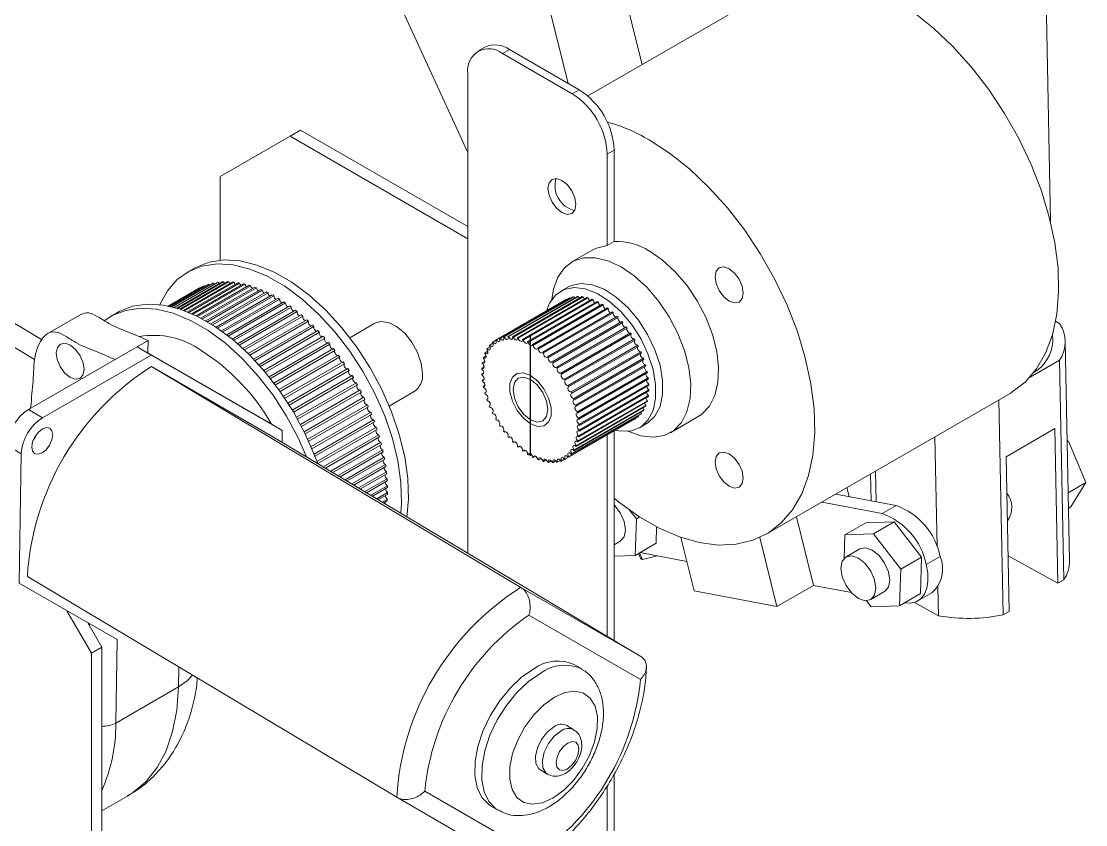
# Model space of a CAD drawing. Header units: millimetres. Extents: x 0 to 1189, y 0 to 841.
# Drawn here: x 740.98 to 762.58, y 734.21 to 750.51 of the extents above; entities that cross this region are included whole.
import ezdxf

# ---------------------------------------------------------------- set-up
doc = ezdxf.new("R2010")
doc.units = ezdxf.units.MM
doc.linetypes.add('CENTERX2', pattern=[20.32, 12.7, -2.54, 2.54, -2.54])

msp = doc.modelspace()

# ---------------------------------------------------------------- linework, layer by layer
at = {"color": 7, "linetype": 'Continuous', "lineweight": 15}
for p, q in [((746.936, 754.605), (750.04, 747.848)), ((752.464, 754.111), (753.577, 749.634)), ((750.983, 753.644), (752.074, 749.254)), ((761.861, 746.45), (761.736, 752.812)), ((756.289, 751.2), (752.475, 748.998)), ((750.388, 749.989), (750.247, 749.907)), ((750.888, 749.939), (750.747, 749.857)), ((752.161, 749.041), (750.747, 749.857)), ((752.302, 749.123), (750.888, 749.939)), ((750.04, 749.449), (750.04, 739.721)), ((752.161, 749.041), (752.302, 749.123)), ((746.646, 748.305), (746.433, 748.183)), ((750.04, 746.346), (746.646, 748.305)), ((746.433, 748.183), (745.019, 747.366)), ((750.04, 746.101), (746.433, 748.183)), ((753.009, 747.898), (752.868, 747.816)), ((753.009, 746.046), (753.009, 747.898)), ((752.868, 747.816), (752.868, 745.964)), ((745.019, 745.666), (745.019, 747.366)), ((753.009, 746.046), (752.868, 745.964)), ((741.394, 744.054), (738.371, 745.862)), ((752.575, 745.874), (752.151, 745.629)), ((744.492, 745.503), (744.351, 745.422)), ((743.962, 744.735), (744.579, 745.091)), ((744.603, 745.104), (743.964, 744.735)), ((743.973, 744.733), (744.666, 745.133)), ((744.692, 745.144), (743.978, 744.731)), ((743.996, 744.728), (744.758, 745.167)), ((744.785, 745.176), (744.005, 744.725)), ((744.031, 744.719), (744.853, 745.194)), ((744.881, 745.2), (744.043, 744.716)), ((744.077, 744.707), (744.952, 745.212)), ((744.981, 745.216), (744.092, 744.703)), ((744.134, 744.691), (745.054, 745.223)), ((745.084, 745.224), (744.152, 744.686)), ((744.199, 744.671), (745.159, 745.225)), ((745.189, 745.224), (744.219, 744.664)), ((744.273, 744.646), (745.267, 745.22)), ((745.298, 745.217), (744.295, 744.637)), ((744.353, 744.615), (745.377, 745.206)), ((745.409, 745.201), (744.377, 744.605)), ((744.44, 744.578), (745.49, 745.185)), ((745.522, 745.177), (744.465, 744.567)), ((744.531, 744.536), (745.604, 745.155)), ((745.636, 745.145), (744.558, 744.523)), ((744.607, 745.099), (744.603, 745.104)), ((744.627, 744.487), (745.719, 745.118)), ((745.752, 745.106), (744.655, 744.473)), ((744.698, 745.133), (744.692, 745.144)), ((744.727, 744.433), (745.836, 745.073)), ((745.87, 745.059), (744.756, 744.416)), ((744.794, 745.16), (744.785, 745.176)), ((752.068, 745.119), (751.927, 745.038)), ((744.829, 744.371), (745.954, 745.021)), ((745.987, 745.004), (744.859, 744.353)), ((744.934, 744.304), (746.072, 744.961)), ((746.106, 744.942), (744.965, 744.284)), ((745.041, 744.23), (746.191, 744.893)), ((746.224, 744.873), (745.072, 744.208)), ((752.02, 744.861), (750.606, 744.044)), ((750.619, 744.052), (752.033, 744.868)), ((752.096, 744.897), (750.682, 744.081)), ((750.697, 744.086), (752.111, 744.903)), ((752.18, 744.921), (750.765, 744.104)), ((750.781, 744.107), (752.195, 744.923)), ((752.269, 744.93), (750.855, 744.113)), ((750.871, 744.114), (752.286, 744.93)), ((752.363, 744.925), (750.949, 744.109)), ((750.966, 744.106), (752.381, 744.923)), ((752.461, 744.907), (751.047, 744.09)), ((751.065, 744.085), (752.48, 744.902)), ((752.563, 744.874), (751.148, 744.058)), ((751.167, 744.05), (752.581, 744.867)), ((752.033, 744.868), (752.037, 744.863)), ((752.111, 744.903), (752.121, 744.887)), ((745.149, 744.15), (746.309, 744.819)), ((746.342, 744.797), (745.18, 744.126)), ((745.258, 744.063), (746.427, 744.738)), ((746.46, 744.714), (745.289, 744.038)), ((745.368, 743.971), (746.544, 744.65)), ((752.665, 744.828), (751.251, 744.012)), ((751.27, 744.002), (752.684, 744.819)), ((752.769, 744.77), (751.355, 743.953)), ((751.374, 743.941), (752.788, 744.758)), ((752.872, 744.699), (751.458, 743.882)), ((751.477, 743.868), (752.891, 744.685)), ((742.187, 744.566), (741.517, 744.179)), ((742.936, 744.605), (742.795, 744.524)), ((746.577, 744.624), (745.399, 743.944)), ((745.477, 743.873), (746.66, 744.556)), ((746.693, 744.528), (745.508, 743.844)), ((745.585, 743.769), (746.775, 744.455)), ((746.807, 744.426), (745.616, 743.738)), ((752.974, 744.616), (751.56, 743.8)), ((751.578, 743.784), (752.992, 744.6)), ((753.073, 744.523), (751.658, 743.707)), ((751.676, 743.689), (753.09, 744.505)), ((753.168, 744.421), (751.753, 743.604)), ((762.048, 744.379), (761.966, 744.425)), ((745.693, 743.659), (746.888, 744.349)), ((746.919, 744.318), (745.724, 743.627)), ((745.8, 743.545), (746.999, 744.237)), ((747.03, 744.204), (745.83, 743.511)), ((748.155, 744.385), (747.647, 744.092)), ((751.77, 743.585), (753.184, 744.401)), ((753.258, 744.31), (751.844, 743.494)), ((751.859, 743.473), (753.274, 744.289)), ((743.554, 744.036), (743.335, 743.91)), ((743.554, 744.036), (743.55, 743.786)), ((745.904, 743.425), (747.107, 744.12)), ((747.138, 744.085), (745.934, 743.39)), ((746.007, 743.301), (747.213, 743.997)), ((750.487, 743.944), (750.546, 743.978)), ((750.549, 744.004), (750.609, 744.039)), ((753.342, 744.192), (751.928, 743.375)), ((751.943, 743.353), (753.357, 744.17)), ((753.42, 744.068), (752.006, 743.251)), ((752.019, 743.228), (753.433, 744.045)), ((761.909, 744.018), (761.906, 744.168)), ((762.246, 739.565), (762.159, 744.023)), ((743.335, 743.91), (742.884, 743.649)), ((743.335, 743.91), (743.618, 743.741)), ((743.55, 743.786), (743.335, 743.91)), ((745.994, 742.375), (743.55, 743.786)), ((747.243, 743.962), (746.036, 743.265)), ((746.108, 743.173), (747.316, 743.87)), ((747.345, 743.834), (746.136, 743.135)), ((750.392, 743.787), (750.447, 743.819)), ((750.435, 743.871), (750.492, 743.904)), ((753.49, 743.939), (752.076, 743.123)), ((752.088, 743.099), (753.502, 743.915)), ((753.552, 743.807), (752.138, 742.991)), ((752.148, 742.967), (753.562, 743.783)), ((742.884, 743.649), (741.13, 742.637)), ((743.618, 743.741), (741.413, 742.468)), ((746.277, 742.206), (743.618, 743.741)), ((746.205, 743.04), (747.416, 743.739)), ((747.444, 743.701), (746.233, 743.002)), ((746.3, 742.904), (747.513, 743.604)), ((747.539, 743.565), (746.327, 742.865)), ((750.336, 743.589), (750.386, 743.617)), ((750.359, 743.693), (750.412, 743.723)), ((753.604, 743.674), (752.19, 742.858)), ((752.199, 742.833), (753.613, 743.65)), ((761.448, 743.293), (762.048, 743.639)), ((762.048, 743.639), (762.136, 739.18)), ((751.118, 739.026), (743.624, 743.507)), ((743.624, 743.507), (746.054, 742.104)), ((746.392, 742.765), (747.605, 743.465)), ((747.631, 743.425), (746.417, 742.725)), ((750.323, 743.358), (750.365, 743.382)), ((750.324, 743.477), (750.37, 743.503)), ((753.647, 743.54), (752.233, 742.724)), ((752.24, 742.7), (753.654, 743.516)), ((753.68, 743.408), (752.266, 742.591)), ((752.271, 742.568), (753.685, 743.384)), ((746.48, 742.623), (747.694, 743.323)), ((747.719, 743.283), (746.504, 742.582)), ((746.564, 742.478), (747.779, 743.179)), ((747.802, 743.137), (746.588, 742.436)), ((750.333, 743.233), (750.37, 743.254)), ((750.354, 743.104), (750.385, 743.122)), ((753.703, 743.278), (752.289, 742.462)), ((752.292, 742.438), (753.706, 743.255)), ((753.715, 743.152), (752.3, 742.336)), ((752.301, 742.314), (753.716, 743.13)), ((746.645, 742.331), (747.859, 743.032)), ((747.88, 742.99), (746.667, 742.289)), ((748.447, 742.706), (748.955, 742.999)), ((750.385, 742.972), (750.411, 742.987)), ((752.289, 742.082), (753.703, 742.899)), ((753.706, 742.919), (752.292, 742.102)), ((752.3, 742.195), (753.715, 743.011)), ((753.716, 743.032), (752.301, 742.216)), ((756.094, 740.105), (761.044, 742.962)), ((746.721, 742.183), (747.934, 742.883)), ((747.954, 742.84), (746.742, 742.14)), ((746.793, 742.033), (748.004, 742.732)), ((748.023, 742.689), (746.813, 741.99)), ((750.426, 742.838), (750.446, 742.85)), ((750.477, 742.704), (750.491, 742.713)), ((752.233, 741.884), (753.647, 742.701)), ((753.654, 742.717), (752.24, 741.901)), ((752.266, 741.979), (753.68, 742.795)), ((753.685, 742.813), (752.271, 741.997)), ((760.817, 742.831), (760.903, 738.469)), ((741.13, 742.637), (741.413, 742.468)), ((746.86, 741.882), (748.07, 742.58)), ((748.087, 742.537), (746.878, 741.839)), ((750.537, 742.572), (750.545, 742.577)), ((752.076, 741.667), (753.49, 742.484)), ((753.502, 742.494), (752.088, 741.677)), ((752.138, 741.728), (753.552, 742.544)), ((753.562, 742.556), (752.148, 741.74)), ((752.19, 741.8), (753.604, 742.617)), ((753.613, 742.631), (752.199, 741.815)), ((753.493, 742.51), (753.502, 742.494)), ((754.151, 742.165), (754.717, 742.491)), ((745.994, 742.375), (746.277, 742.206)), ((746.923, 741.731), (748.13, 742.428)), ((748.146, 742.384), (746.94, 741.688)), ((746.98, 741.58), (748.185, 742.275)), ((750.606, 742.443), (750.608, 742.444)), ((750.621, 742.421), (750.619, 742.42)), ((750.705, 742.301), (750.697, 742.296)), ((753.433, 742.443), (752.019, 741.627)), ((753.43, 742.449), (753.433, 742.443)), ((753.527, 742.266), (753.668, 742.348)), ((753.549, 737.623), (746.054, 742.104)), ((746.273, 741.973), (746.277, 742.206)), ((748.199, 742.231), (746.999, 741.539)), ((747.109, 741.473), (748.234, 742.122)), ((748.247, 742.079), (747.153, 741.447)), ((750.795, 742.186), (750.781, 742.178)), ((750.892, 742.078), (750.871, 742.067)), ((752.868, 742.117), (752.868, 738.03)), ((753.009, 737.945), (753.009, 742.199)), ((759.519, 742.082), (759.563, 739.846)), ((761.953, 742.248), (760.963, 741.676)), ((762.014, 739.11), (761.953, 742.248)), ((740.698, 741.907), (740.981, 741.738)), ((747.26, 741.383), (748.277, 741.97)), ((748.288, 741.926), (747.302, 741.357)), ((747.408, 741.295), (748.315, 741.818)), ((750.993, 741.979), (750.966, 741.964)), ((751.097, 741.89), (751.065, 741.871)), ((762.198, 742.006), (762.225, 741.992)), ((762.225, 741.992), (762.199, 741.977)), ((762.225, 741.992), (762.577, 741.154)), ((740.981, 741.738), (740.94, 739.11)), ((748.324, 741.775), (747.449, 741.27)), ((747.551, 741.209), (748.346, 741.668)), ((748.354, 741.626), (747.591, 741.185)), ((751.204, 741.81), (751.167, 741.789)), ((751.312, 741.742), (751.27, 741.718)), ((751.419, 741.686), (751.374, 741.659)), ((751.526, 741.642), (751.477, 741.614)), ((751.631, 741.612), (751.578, 741.581)), ((751.919, 741.601), (751.859, 741.567)), ((752.003, 741.625), (751.943, 741.59)), ((760.963, 741.676), (761.024, 738.539)), ((747.69, 741.126), (748.372, 741.52)), ((748.378, 741.478), (747.728, 741.103)), ((751.732, 741.595), (751.676, 741.562)), ((751.828, 741.591), (751.77, 741.558)), ((758.313, 741.386), (758.326, 740.762)), ((747.824, 741.046), (748.391, 741.373)), ((748.396, 741.332), (747.861, 741.024)), ((747.952, 740.969), (748.405, 741.23)), ((748.407, 741.19), (747.988, 740.947)), ((758.211, 741.326), (758.222, 740.782)), ((748.076, 740.895), (748.412, 741.089)), ((748.413, 741.05), (748.11, 740.875)), ((757.732, 741.05), (757.777, 740.867)), ((762.577, 741.154), (762.219, 740.947)), ((762.577, 741.154), (762.276, 740.657)), ((748.193, 740.825), (748.413, 740.952)), ((748.412, 740.913), (748.225, 740.806)), ((748.304, 740.758), (748.408, 740.818)), ((748.405, 740.781), (748.335, 740.74)), ((758.447, 740.522), (757.222, 740.755)), ((758.73, 740.685), (757.504, 740.919)), ((753.46, 740.416), (753.323, 740.594)), ((758.447, 740.522), (758.73, 740.685)), ((762.276, 740.657), (762.226, 740.628)), ((753.438, 739.675), (753.46, 740.416)), ((753.528, 740.455), (753.46, 740.416)), ((756.706, 740.458), (757.053, 739.065)), ((758.118, 740.337), (757.693, 740.092)), ((758.694, 740.359), (758.118, 740.337)), ((758.694, 740.359), (758.27, 740.114)), ((759.248, 739.64), (758.694, 740.359)), ((753.862, 739.92), (753.872, 740.254)), ((757.693, 740.092), (757.679, 739.615)), ((758.27, 740.114), (757.693, 740.092)), ((758.824, 739.395), (758.27, 740.114)), ((753.009, 739.889), (753.134, 739.961)), ((753.862, 739.92), (753.438, 739.675)), ((754.365, 740.039), (754.634, 738.955)), ((755.962, 740.036), (756.31, 738.636)), ((753.009, 739.659), (753.438, 739.675)), ((753.501, 739.711), (753.543, 739.621)), ((753.526, 739.726), (753.588, 739.593)), ((754.485, 739.554), (753.54, 739.734)), ((753.882, 739.668), (753.588, 739.593)), ((757.997, 739.806), (757.715, 739.643)), ((762.014, 739.11), (761.002, 739.668)), ((759.248, 739.64), (758.824, 739.395)), ((759.226, 738.899), (759.248, 739.64)), ((759.342, 739.491), (759.625, 739.654)), ((748.599, 734.766), (741.105, 739.246)), ((758.802, 738.654), (758.824, 739.395)), ((740.94, 739.11), (742.924, 737.965)), ((753.549, 737.623), (751.118, 739.026)), ((756.31, 738.636), (757.053, 739.065)), ((757.822, 738.919), (757.053, 739.065)), ((759.579, 739.037), (759.59, 738.451)), ((762.014, 739.11), (762.136, 739.18)), ((754.634, 738.955), (756.31, 738.636)), ((758.215, 738.777), (758.497, 738.94)), ((759.226, 738.899), (758.802, 738.654)), ((759.172, 738.752), (759.455, 738.915)), ((758.132, 738.754), (758.225, 738.632)), ((758.225, 738.632), (758.802, 738.654)), ((759.59, 738.451), (759.1, 738.721)), ((742.403, 737.692), (741.906, 738.553)), ((751.281, 738.464), (753.543, 737.158)), ((760.903, 738.469), (761.024, 738.539)), ((742.33, 738.308), (742.615, 737.814)), ((742.897, 736.272), (742.924, 737.965)), ((742.615, 737.814), (742.403, 737.692)), ((742.615, 737.814), (742.615, 729.894)), ((742.403, 737.692), (742.403, 729.526)), ((752.353, 737.37), (752.211, 737.455)), ((742.897, 736.272), (744.17, 737.007)), ((752.191, 736.137), (752.05, 736.222)), ((751.512, 735.321), (751.653, 735.237)), ((753.009, 732.384), (753.009, 735.241)), ((752.868, 734.998), (752.868, 732.465)), ((742.615, 734.49), (743.135, 734.79)), ((748.599, 734.766), (751.03, 733.362)), ((751.432, 733.586), (749.169, 734.892)), ((750.502, 734.596), (750.643, 734.511))]:
    msp.add_line(p, q, dxfattribs=at)
at = {"color": 8, "linetype": 'Continuous', "lineweight": 15}
for p, q in [((737.459, 745.919), (741.251, 743.652)), ((741.295, 742.13), (741.291, 742.132)), ((742.363, 738.289), (742.362, 738.252)), ((744.176, 737.41), (744.17, 737.007))]:
    msp.add_line(p, q, dxfattribs=at)
at = {"color": 7, "linetype": 'CENTERX2'}
msp.add_line((751.312, 741.692), (751.312, 744.142), dxfattribs=at)
at = {"color": 7, "linetype": 'Continuous', "lineweight": 15, "flags": 128}
for points in [[(761.044, 742.962), (761.081, 742.984), (761.35, 743.191), (761.579, 743.458), (761.763, 743.779), (761.901, 744.151), (761.99, 744.567), (762.028, 745.021), (762.015, 745.506), (761.951, 746.015), (761.838, 746.541), (761.677, 747.074), (761.47, 747.608), (761.22, 748.133), (760.932, 748.643), (760.609, 749.129), (760.257, 749.584), (759.881, 750.001), (759.487, 750.374), (759.08, 750.696), (758.666, 750.964)], [(753.026, 740.822), (753.099, 740.763), (753.51, 740.467), (753.924, 740.228), (754.335, 740.049), (754.736, 739.934), (755.122, 739.884), (755.487, 739.9), (755.825, 739.981), (756.131, 740.126), (756.4, 740.334), (756.629, 740.6), (756.814, 740.922), (756.951, 741.293), (757.04, 741.709), (757.078, 742.163), (757.065, 742.649), (757.002, 743.158), (756.888, 743.683), (756.727, 744.217), (756.52, 744.75), (756.27, 745.276), (755.982, 745.786), (755.66, 746.271), (755.308, 746.726), (754.931, 747.143), (754.537, 747.516), (754.13, 747.839), (753.717, 748.107), (753.717, 748.107)], [(751.666, 747.122), (751.688, 747.235), (751.749, 747.305), (751.841, 747.323), (751.949, 747.285), (752.057, 747.198), (752.149, 747.074), (752.21, 746.933), (752.232, 746.796), (752.21, 746.683), (752.149, 746.612), (752.057, 746.595), (751.949, 746.632), (751.841, 746.72), (751.749, 746.843), (751.688, 746.985), (751.666, 747.122)], [(752.575, 745.874), (752.649, 745.911), (752.868, 745.964)], [(753.151, 745.53), (752.883, 745.655), (752.625, 745.716), (752.386, 745.712), (752.175, 745.642), (751.999, 745.509), (751.865, 745.318), (751.777, 745.075), (751.743, 744.866)], [(754.717, 742.491), (754.785, 742.537), (754.941, 742.7), (755.053, 742.918), (755.116, 743.183), (755.129, 743.486), (755.091, 743.815), (755.003, 744.159), (754.869, 744.506), (754.693, 744.842), (754.481, 745.156), (754.242, 745.436), (753.984, 745.673), (753.717, 745.857)], [(743.788, 744.763), (743.789, 744.765), (743.945, 745.045), (744.143, 745.27), (744.38, 745.438), (744.652, 745.545), (744.953, 745.589), (745.277, 745.569), (745.619, 745.486), (745.97, 745.34), (746.325, 745.136), (746.677, 744.876), (747.019, 744.566), (747.343, 744.212), (747.645, 743.821), (747.917, 743.401), (748.155, 742.959), (748.354, 742.505), (748.51, 742.046), (748.62, 741.593), (748.682, 741.153)], [(744.492, 745.503), (744.522, 745.52), (744.794, 745.627), (745.095, 745.671), (745.419, 745.651), (745.76, 745.567), (746.112, 745.422), (746.467, 745.217), (746.819, 744.958), (747.16, 744.648), (747.485, 744.294), (747.786, 743.903), (748.058, 743.483), (748.296, 743.041), (748.495, 742.586), (748.651, 742.128), (748.761, 741.674), (748.823, 741.235)], [(753.286, 742.193), (753.549, 742.1), (753.799, 742.071), (754.025, 742.109), (754.22, 742.211), (754.376, 742.373), (754.487, 742.591), (754.551, 742.856), (754.564, 743.159), (754.525, 743.489), (754.437, 743.833), (754.303, 744.179), (754.127, 744.515), (753.916, 744.829), (753.677, 745.11), (753.419, 745.346), (753.151, 745.53)], [(755.343, 745.489), (755.235, 745.527), (755.143, 745.509), (755.082, 745.439), (755.06, 745.326), (755.082, 745.189), (755.143, 745.047), (755.235, 744.923), (755.343, 744.836), (755.451, 744.798), (755.543, 744.816), (755.604, 744.887), (755.626, 744.999), (755.604, 745.137), (755.543, 745.278), (755.451, 745.402), (755.343, 745.489)], [(744.893, 745.178), (744.892, 745.18), (744.881, 745.2)], [(744.996, 745.189), (744.992, 745.195), (744.981, 745.216)], [(745.102, 745.192), (745.094, 745.203), (745.084, 745.224)], [(745.211, 745.187), (745.199, 745.203), (745.189, 745.224)], [(751.637, 744.632), (751.7, 744.793), (751.826, 744.963), (751.994, 745.071), (752.197, 745.112), (752.424, 745.086), (752.665, 744.992), (752.91, 744.836), (753.145, 744.624), (753.362, 744.367), (753.548, 744.076), (753.696, 743.766), (753.799, 743.45), (753.851, 743.144), (753.851, 742.861), (753.799, 742.616), (753.696, 742.419), (753.548, 742.279), (753.362, 742.204), (753.145, 742.197), (753.03, 742.218)], [(752.068, 745.119), (752.136, 745.152), (752.338, 745.194), (752.565, 745.167), (752.807, 745.074), (753.051, 744.917), (753.287, 744.706), (753.503, 744.448), (753.689, 744.158), (753.837, 743.848), (753.94, 743.532), (753.993, 743.226), (753.993, 742.943), (753.94, 742.698), (753.837, 742.5), (753.689, 742.361), (753.668, 742.348)], [(752.195, 744.923), (752.206, 744.903), (752.211, 744.897)], [(752.286, 744.93), (752.295, 744.909), (752.308, 744.893)], [(742.675, 744.444), (742.825, 744.54), (743.096, 744.647), (743.397, 744.691), (743.722, 744.671), (744.063, 744.588), (744.415, 744.442), (744.77, 744.238), (745.122, 743.978), (745.463, 743.668), (745.788, 743.314), (746.089, 742.923), (746.361, 742.503), (746.599, 742.061), (746.771, 741.675)], [(742.936, 744.605), (742.966, 744.622), (743.238, 744.729), (743.539, 744.773), (743.863, 744.753), (744.204, 744.669), (744.556, 744.524), (744.911, 744.319), (745.263, 744.06), (745.604, 743.75), (745.929, 743.396), (746.23, 743.005), (746.503, 742.585), (746.741, 742.143), (746.94, 741.688), (746.996, 741.537)], [(749.12, 743.365), (749.095, 743.572), (749.022, 743.79), (748.907, 743.999), (748.761, 744.181), (748.597, 744.319), (748.429, 744.401), (748.272, 744.421), (748.155, 744.385)], [(753.09, 744.505), (753.087, 744.489), (753.09, 744.469), (753.099, 744.448), (753.112, 744.429), (753.128, 744.416), (753.144, 744.409), (753.147, 744.409)], [(753.184, 744.401), (753.179, 744.386), (753.181, 744.367), (753.188, 744.346), (753.2, 744.326), (753.216, 744.311), (753.232, 744.303), (753.244, 744.302)], [(753.274, 744.289), (753.267, 744.276), (753.267, 744.257), (753.272, 744.236), (753.284, 744.216), (753.298, 744.199), (753.315, 744.189), (753.33, 744.186), (753.334, 744.187)], [(741.968, 743.291), (741.86, 743.381), (741.769, 743.506), (741.71, 743.647), (741.69, 743.784), (741.713, 743.895), (741.776, 743.963), (741.869, 743.979), (741.978, 743.939), (742.086, 743.849), (742.176, 743.724), (742.236, 743.583), (742.256, 743.446), (742.232, 743.335), (742.169, 743.267), (742.076, 743.251), (741.968, 743.291)], [(750.487, 743.944), (750.502, 743.927), (750.519, 743.917), (750.534, 743.915), (750.546, 743.921), (750.553, 743.934), (750.554, 743.953), (750.548, 743.974), (750.537, 743.994)], [(750.549, 744.004), (750.563, 743.987), (750.579, 743.975), (750.595, 743.97), (750.608, 743.974), (750.617, 743.986), (750.619, 744.003), (750.615, 744.023), (750.606, 744.044)], [(750.619, 744.052), (750.632, 744.033), (750.648, 744.02), (750.664, 744.013), (750.678, 744.015), (750.688, 744.024), (750.692, 744.04), (750.69, 744.06), (750.682, 744.081)], [(750.697, 744.086), (750.709, 744.067), (750.724, 744.051), (750.741, 744.043), (750.756, 744.042), (750.767, 744.05), (750.772, 744.064), (750.772, 744.083), (750.765, 744.104)], [(750.781, 744.107), (750.792, 744.087), (750.807, 744.07), (750.823, 744.059), (750.839, 744.057), (750.851, 744.062), (750.858, 744.075), (750.86, 744.093), (750.855, 744.113)], [(750.871, 744.114), (750.881, 744.093), (750.895, 744.075), (750.911, 744.063), (750.927, 744.058), (750.94, 744.061), (750.949, 744.072), (750.952, 744.088), (750.949, 744.109)], [(750.966, 744.106), (750.975, 744.085), (750.988, 744.066), (751.003, 744.052), (751.02, 744.045), (751.034, 744.046), (751.044, 744.055), (751.049, 744.07), (751.047, 744.09)], [(751.065, 744.085), (751.072, 744.064), (751.084, 744.044), (751.099, 744.029), (751.115, 744.02), (751.13, 744.018), (751.142, 744.025), (751.148, 744.039), (751.148, 744.058)], [(751.167, 744.05), (751.172, 744.03), (751.183, 744.009), (751.197, 743.992), (751.213, 743.981), (751.229, 743.977), (751.242, 743.982), (751.249, 743.994), (751.251, 744.012)], [(751.27, 744.002), (751.274, 743.982), (751.283, 743.961), (751.296, 743.943), (751.312, 743.93), (751.328, 743.924), (751.342, 743.927), (751.351, 743.937), (751.355, 743.953)], [(753.357, 744.17), (753.349, 744.158), (753.347, 744.141), (753.351, 744.12), (753.361, 744.099), (753.375, 744.081), (753.391, 744.069), (753.407, 744.064), (753.418, 744.067)], [(753.431, 744.044), (753.424, 744.035), (753.42, 744.019), (753.422, 743.999), (753.431, 743.978), (753.444, 743.959), (753.46, 743.945), (753.476, 743.938), (753.49, 743.939)], [(747.301, 743.862), (747.291, 743.863), (747.274, 743.871), (747.259, 743.886), (747.246, 743.906), (747.239, 743.927), (747.238, 743.947), (747.243, 743.962)], [(747.404, 743.732), (747.39, 743.734), (747.373, 743.743), (747.358, 743.759), (747.346, 743.779), (747.339, 743.8), (747.339, 743.819), (747.345, 743.834)], [(750.359, 743.693), (750.375, 743.681), (750.391, 743.678), (750.403, 743.682), (750.411, 743.694), (750.413, 743.712), (750.409, 743.732), (750.399, 743.753), (750.385, 743.771)], [(750.392, 743.787), (750.408, 743.774), (750.424, 743.768), (750.437, 743.77), (750.447, 743.78), (750.45, 743.797), (750.448, 743.817), (750.439, 743.838), (750.426, 743.857)], [(750.435, 743.871), (750.45, 743.856), (750.467, 743.848), (750.481, 743.848), (750.492, 743.856), (750.497, 743.871), (750.496, 743.891), (750.489, 743.912), (750.477, 743.931)], [(751.374, 743.941), (751.375, 743.921), (751.383, 743.9), (751.396, 743.881), (751.411, 743.867), (751.428, 743.859), (751.442, 743.859), (751.453, 743.867), (751.458, 743.882)], [(751.477, 743.868), (751.477, 743.849), (751.483, 743.828), (751.494, 743.808), (751.509, 743.792), (751.526, 743.782), (751.541, 743.78), (751.553, 743.787), (751.56, 743.8)], [(751.578, 743.784), (751.576, 743.766), (751.581, 743.745), (751.591, 743.725), (751.605, 743.707), (751.621, 743.696), (751.637, 743.691), (751.65, 743.695), (751.658, 743.707)], [(753.494, 743.911), (753.491, 743.908), (753.486, 743.893), (753.486, 743.874), (753.493, 743.853), (753.505, 743.833), (753.52, 743.817), (753.537, 743.808), (753.552, 743.807)], [(753.548, 743.775), (753.543, 743.765), (753.542, 743.746), (753.547, 743.725), (753.558, 743.705), (753.573, 743.688), (753.589, 743.677), (753.604, 743.674)], [(747.504, 743.599), (747.501, 743.598), (747.485, 743.601), (747.469, 743.611), (747.454, 743.628), (747.443, 743.648), (747.437, 743.669), (747.437, 743.688), (747.444, 743.701)], [(747.6, 743.462), (747.593, 743.461), (747.577, 743.464), (747.561, 743.475), (747.546, 743.493), (747.535, 743.513), (747.531, 743.534), (747.532, 743.552), (747.539, 743.565)], [(750.324, 743.477), (750.341, 743.469), (750.355, 743.47), (750.365, 743.479), (750.37, 743.494), (750.369, 743.514), (750.361, 743.535), (750.349, 743.554), (750.333, 743.569)], [(750.336, 743.589), (750.353, 743.579), (750.368, 743.578), (750.379, 743.584), (750.386, 743.598), (750.386, 743.617), (750.38, 743.638), (750.369, 743.658), (750.354, 743.674)], [(751.676, 743.689), (751.673, 743.672), (751.676, 743.652), (751.684, 743.631), (751.698, 743.613), (751.714, 743.599), (751.73, 743.593), (751.744, 743.595), (751.753, 743.604)], [(751.77, 743.585), (751.765, 743.57), (751.767, 743.55), (751.774, 743.529), (751.786, 743.51), (751.802, 743.495), (751.818, 743.486), (751.833, 743.486), (751.844, 743.494)], [(747.691, 743.322), (747.681, 743.32), (747.665, 743.325), (747.649, 743.337), (747.634, 743.355), (747.625, 743.375), (747.62, 743.396), (747.623, 743.414), (747.631, 743.425)], [(750.323, 743.358), (750.339, 743.352), (750.353, 743.355), (750.362, 743.366), (750.365, 743.383), (750.362, 743.403), (750.353, 743.424), (750.339, 743.442), (750.323, 743.456)], [(750.333, 743.233), (750.349, 743.23), (750.361, 743.235), (750.369, 743.247), (750.37, 743.265), (750.365, 743.286), (750.355, 743.307), (750.341, 743.324), (750.324, 743.335)], [(751.312, 743.326), (751.167, 743.38), (751.04, 743.368), (750.945, 743.293), (750.895, 743.162), (750.895, 742.992), (750.945, 742.803), (751.04, 742.618), (751.167, 742.459), (751.312, 742.346), (751.458, 742.291), (751.585, 742.303), (751.68, 742.379), (751.73, 742.509), (751.73, 742.679), (751.68, 742.868), (751.585, 743.053), (751.458, 743.212), (751.312, 743.326)], [(751.859, 743.473), (751.853, 743.459), (751.852, 743.441), (751.858, 743.42), (751.869, 743.399), (751.884, 743.383), (751.901, 743.372), (751.916, 743.37), (751.928, 743.375)], [(751.943, 743.353), (751.935, 743.342), (751.933, 743.324), (751.937, 743.303), (751.946, 743.283), (751.96, 743.265), (751.977, 743.253), (751.992, 743.248), (752.006, 743.251)], [(747.779, 743.179), (747.765, 743.176), (747.749, 743.182), (747.733, 743.195), (747.719, 743.214), (747.71, 743.235), (747.706, 743.255), (747.71, 743.272), (747.719, 743.283)], [(747.859, 743.032), (747.844, 743.03), (747.828, 743.037), (747.812, 743.051), (747.799, 743.07), (747.791, 743.091), (747.788, 743.111), (747.792, 743.128), (747.799, 743.136)], [(750.354, 743.104), (750.369, 743.103), (750.38, 743.11), (750.386, 743.124), (750.386, 743.143), (750.379, 743.164), (750.368, 743.184), (750.353, 743.2), (750.336, 743.21)], [(751.666, 742.632), (751.639, 742.803), (751.562, 742.98), (751.448, 743.135), (751.312, 743.244), (751.177, 743.291), (751.062, 743.269), (750.986, 743.18), (750.959, 743.04), (750.986, 742.868), (751.062, 742.691), (751.177, 742.537), (751.312, 742.427), (751.448, 742.38), (751.562, 742.403), (751.639, 742.491), (751.666, 742.632)], [(752.019, 743.228), (752.01, 743.218), (752.006, 743.202), (752.008, 743.182), (752.017, 743.161), (752.03, 743.142), (752.045, 743.128), (752.062, 743.122), (752.076, 743.123)], [(747.934, 742.883), (747.919, 742.882), (747.903, 742.89), (747.887, 742.905), (747.875, 742.924), (747.867, 742.946), (747.865, 742.965), (747.87, 742.981), (747.875, 742.986)], [(750.385, 742.972), (750.399, 742.973), (750.409, 742.982), (750.413, 742.998), (750.411, 743.018), (750.403, 743.039), (750.391, 743.058), (750.375, 743.072), (750.359, 743.08)], [(750.426, 742.838), (750.439, 742.842), (750.448, 742.853), (750.45, 742.87), (750.447, 742.89), (750.437, 742.911), (750.424, 742.929), (750.408, 742.942), (750.392, 742.947)], [(752.088, 743.099), (752.077, 743.091), (752.071, 743.077), (752.072, 743.057), (752.079, 743.036), (752.091, 743.016), (752.106, 743.001), (752.123, 742.992), (752.138, 742.991)], [(752.148, 742.967), (752.136, 742.961), (752.129, 742.948), (752.128, 742.93), (752.133, 742.909), (752.144, 742.889), (752.158, 742.872), (752.175, 742.861), (752.19, 742.858)], [(748.004, 742.732), (747.989, 742.733), (747.973, 742.742), (747.958, 742.757), (747.945, 742.777), (747.939, 742.798), (747.938, 742.818), (747.943, 742.832), (747.946, 742.835)], [(748.07, 742.58), (748.054, 742.582), (748.038, 742.592), (748.023, 742.608), (748.011, 742.628), (748.005, 742.65), (748.005, 742.669), (748.012, 742.682)], [(750.477, 742.704), (750.489, 742.71), (750.496, 742.723), (750.497, 742.741), (750.492, 742.762), (750.481, 742.783), (750.467, 742.8), (750.45, 742.81), (750.435, 742.814)], [(752.199, 742.833), (752.186, 742.83), (752.177, 742.819), (752.174, 742.801), (752.178, 742.781), (752.187, 742.76), (752.201, 742.742), (752.217, 742.729), (752.233, 742.724)], [(752.24, 742.7), (752.226, 742.698), (752.216, 742.689), (752.212, 742.673), (752.214, 742.654), (752.222, 742.632), (752.234, 742.613), (752.25, 742.599), (752.266, 742.591)], [(748.13, 742.428), (748.114, 742.431), (748.098, 742.441), (748.083, 742.458), (748.072, 742.479), (748.067, 742.5), (748.068, 742.518), (748.072, 742.528)], [(750.537, 742.572), (750.548, 742.58), (750.554, 742.595), (750.553, 742.614), (750.546, 742.635), (750.534, 742.655), (750.519, 742.67), (750.502, 742.679), (750.487, 742.68)], [(750.606, 742.443), (750.615, 742.453), (750.619, 742.469), (750.617, 742.489), (750.608, 742.51), (750.595, 742.529), (750.579, 742.543), (750.563, 742.55), (750.549, 742.548)], [(752.271, 742.568), (752.256, 742.568), (752.245, 742.561), (752.239, 742.547), (752.239, 742.528), (752.246, 742.507), (752.257, 742.487), (752.272, 742.471), (752.289, 742.462)], [(753.547, 742.583), (753.55, 742.576), (753.562, 742.556)], [(753.592, 742.669), (753.6, 742.65), (753.613, 742.631)], [(741.402, 741.755), (741.321, 741.727), (741.253, 741.739), (741.208, 741.792), (741.193, 741.875), (741.211, 741.977), (741.258, 742.083), (741.328, 742.175), (741.409, 742.24), (741.49, 742.269), (741.558, 742.256), (741.603, 742.204), (741.618, 742.12), (741.6, 742.018), (741.553, 741.913), (741.483, 741.82), (741.402, 741.755)], [(748.185, 742.275), (748.169, 742.279), (748.152, 742.291), (748.138, 742.308), (748.128, 742.329), (748.123, 742.35), (748.125, 742.368), (748.128, 742.374)], [(750.682, 742.318), (750.69, 742.33), (750.692, 742.347), (750.688, 742.368), (750.678, 742.389), (750.664, 742.406), (750.648, 742.418), (750.632, 742.423), (750.619, 742.42)], [(750.765, 742.199), (750.772, 742.212), (750.772, 742.231), (750.767, 742.252), (750.756, 742.272), (750.741, 742.288), (750.724, 742.299), (750.709, 742.301), (750.697, 742.296)], [(752.292, 742.438), (752.276, 742.441), (752.264, 742.436), (752.256, 742.424), (752.255, 742.406), (752.26, 742.385), (752.27, 742.365), (752.284, 742.347), (752.3, 742.336)], [(752.301, 742.314), (752.286, 742.319), (752.272, 742.316), (752.263, 742.305), (752.26, 742.289), (752.263, 742.268), (752.272, 742.247), (752.286, 742.229), (752.301, 742.216)], [(741.303, 742.146), (741.27, 742.082), (741.226, 742.018)], [(748.234, 742.122), (748.218, 742.127), (748.201, 742.14), (748.187, 742.158), (748.178, 742.179), (748.174, 742.2), (748.177, 742.217), (748.178, 742.219)], [(750.855, 742.086), (750.86, 742.101), (750.858, 742.121), (750.851, 742.142), (750.839, 742.162), (750.823, 742.177), (750.807, 742.185), (750.792, 742.185), (750.781, 742.178)], [(750.949, 741.982), (750.952, 741.999), (750.949, 742.019), (750.94, 742.04), (750.927, 742.059), (750.911, 742.072), (750.895, 742.078), (750.881, 742.076), (750.871, 742.067)], [(752.289, 742.082), (752.272, 742.092), (752.257, 742.093), (752.246, 742.087), (752.239, 742.073), (752.239, 742.054), (752.245, 742.033), (752.256, 742.013), (752.271, 741.997)], [(752.3, 742.195), (752.284, 742.202), (752.27, 742.201), (752.26, 742.193), (752.255, 742.177), (752.256, 742.158), (752.264, 742.137), (752.276, 742.117), (752.292, 742.102)], [(751.047, 741.887), (751.049, 741.905), (751.044, 741.926), (751.034, 741.947), (751.02, 741.964), (751.003, 741.976), (750.988, 741.98), (750.975, 741.976), (750.966, 741.964)], [(751.148, 741.803), (751.148, 741.822), (751.142, 741.843), (751.13, 741.863), (751.115, 741.879), (751.099, 741.889), (751.084, 741.891), (751.072, 741.885), (751.065, 741.871)], [(752.19, 741.8), (752.175, 741.815), (752.158, 741.823), (752.144, 741.823), (752.133, 741.815), (752.128, 741.8), (752.129, 741.781), (752.136, 741.76), (752.148, 741.74)], [(752.233, 741.884), (752.217, 741.897), (752.201, 741.903), (752.187, 741.901), (752.178, 741.891), (752.174, 741.875), (752.177, 741.854), (752.186, 741.833), (752.199, 741.815)], [(752.266, 741.979), (752.25, 741.99), (752.234, 741.994), (752.222, 741.989), (752.214, 741.977), (752.212, 741.96), (752.216, 741.939), (752.226, 741.918), (752.24, 741.901)], [(751.251, 741.73), (751.249, 741.75), (751.242, 741.771), (751.229, 741.79), (751.213, 741.805), (751.197, 741.812), (751.183, 741.812), (751.172, 741.804), (751.167, 741.789)], [(751.355, 741.669), (751.351, 741.689), (751.342, 741.71), (751.328, 741.729), (751.312, 741.741), (751.296, 741.747), (751.283, 741.745), (751.274, 741.734), (751.27, 741.718)], [(751.458, 741.621), (751.453, 741.642), (751.442, 741.662), (751.428, 741.679), (751.411, 741.69), (751.396, 741.694), (751.383, 741.689), (751.375, 741.677), (751.374, 741.659)], [(751.56, 741.586), (751.553, 741.607), (751.541, 741.627), (751.526, 741.643), (751.509, 741.652), (751.494, 741.653), (751.483, 741.646), (751.477, 741.632), (751.477, 741.614)], [(751.658, 741.565), (751.65, 741.586), (751.637, 741.605), (751.621, 741.619), (751.605, 741.626), (751.591, 741.625), (751.581, 741.616), (751.576, 741.601), (751.578, 741.581)], [(751.753, 741.558), (751.744, 741.578), (751.73, 741.596), (751.714, 741.609), (751.698, 741.614), (751.684, 741.61), (751.676, 741.6), (751.673, 741.583), (751.676, 741.562)], [(751.844, 741.564), (751.833, 741.585), (751.818, 741.601), (751.802, 741.612), (751.786, 741.615), (751.774, 741.609), (751.767, 741.597), (751.765, 741.579), (751.77, 741.558)], [(751.928, 741.585), (751.916, 741.605), (751.901, 741.62), (751.884, 741.628), (751.869, 741.629), (751.858, 741.622), (751.852, 741.607), (751.853, 741.588), (751.859, 741.567)], [(752.006, 741.619), (751.992, 741.638), (751.977, 741.652), (751.96, 741.658), (751.946, 741.656), (751.937, 741.647), (751.933, 741.631), (751.935, 741.611), (751.943, 741.59)], [(752.076, 741.667), (752.062, 741.685), (752.045, 741.696), (752.03, 741.701), (752.017, 741.697), (752.008, 741.686), (752.006, 741.668), (752.01, 741.648), (752.019, 741.627)], [(752.138, 741.728), (752.123, 741.744), (752.106, 741.754), (752.091, 741.756), (752.079, 741.75), (752.072, 741.737), (752.071, 741.718), (752.077, 741.698), (752.088, 741.677)], [(755.343, 741.733), (755.235, 741.771), (755.143, 741.753), (755.082, 741.682), (755.06, 741.57), (755.082, 741.432), (755.143, 741.291), (755.235, 741.167), (755.343, 741.08), (755.451, 741.042), (755.543, 741.06), (755.604, 741.131), (755.626, 741.243), (755.604, 741.381), (755.543, 741.522), (755.451, 741.646), (755.343, 741.733)], [(748.823, 741.235), (748.836, 740.817), (748.804, 740.46)], [(748.682, 741.153), (748.695, 740.736), (748.682, 740.533)], [(753.134, 739.961), (753.134, 739.961), (753.21, 740.049), (753.237, 740.19), (753.21, 740.362), (753.134, 740.538), (753.019, 740.693), (753.009, 740.703)], [(758.318, 739.006), (758.291, 739.178), (758.215, 739.354), (758.1, 739.509), (757.965, 739.618), (757.829, 739.665), (757.715, 739.643), (757.638, 739.555), (757.611, 739.414), (757.638, 739.242), (757.715, 739.066), (757.829, 738.911), (757.965, 738.802), (758.1, 738.755), (758.215, 738.777), (758.291, 738.865), (758.318, 739.006)], [(758.497, 738.94), (758.497, 738.94), (758.574, 739.028), (758.601, 739.169), (758.574, 739.341), (758.497, 739.518), (758.383, 739.672), (758.247, 739.781), (758.112, 739.828), (757.997, 739.806)], [(758.896, 738.714), (759.023, 738.707), (759.136, 738.734), (759.231, 738.796), (759.305, 738.889), (759.354, 739.01), (759.377, 739.154), (759.373, 739.317), (759.342, 739.491)], [(750.502, 734.596), (750.467, 734.618), (750.326, 734.763), (750.23, 734.962), (750.183, 735.208), (750.187, 735.49), (750.243, 735.795), (750.347, 736.11), (750.495, 736.422), (750.681, 736.716), (750.897, 736.98), (751.132, 737.202), (751.377, 737.373)], [(751.797, 736.796), (752.01, 736.89), (752.211, 736.918), (752.386, 736.881), (752.526, 736.778), (752.623, 736.618), (752.671, 736.408), (752.667, 736.161), (752.612, 735.891), (752.508, 735.615), (752.362, 735.348), (752.182, 735.105), (751.979, 734.901), (751.765, 734.748), (751.551, 734.654), (751.351, 734.625), (751.175, 734.662), (751.035, 734.765), (750.938, 734.925), (750.89, 735.135), (750.894, 735.382), (750.95, 735.652), (751.053, 735.928), (751.199, 736.196), (751.379, 736.438), (751.582, 736.642), (751.797, 736.796)], [(751.512, 735.321), (751.481, 735.345), (751.422, 735.45), (751.412, 735.598), (751.452, 735.769), (751.536, 735.941), (751.653, 736.09), (751.787, 736.196)], [(752.068, 735.865), (752.155, 735.896), (752.229, 735.882), (752.277, 735.825), (752.293, 735.735), (752.274, 735.624), (752.223, 735.511), (752.147, 735.411), (752.059, 735.34), (751.972, 735.309), (751.898, 735.323), (751.85, 735.38), (751.834, 735.47), (751.853, 735.581), (751.904, 735.694), (751.979, 735.794), (752.068, 735.865)]]:
    msp.add_lwpolyline(points, dxfattribs=at)
at = {"color": 8, "linetype": 'Continuous', "lineweight": 15, "flags": 128}
for points in [[(751.519, 737.288), (751.273, 737.118), (751.038, 736.895), (750.823, 736.631), (750.637, 736.337), (750.488, 736.026), (750.384, 735.71), (750.329, 735.405), (750.324, 735.124), (750.371, 734.878), (750.467, 734.678), (750.609, 734.534), (750.65, 734.507)], [(744.454, 737.244), (744.344, 737.129), (744.17, 737.007)], [(744.17, 737.007), (744.137, 736.534), (744.052, 736.1), (743.918, 735.709), (743.736, 735.369), (743.509, 735.082), (743.239, 734.855), (743.135, 734.79)], [(751.929, 736.111), (751.794, 736.005), (751.677, 735.856), (751.593, 735.685), (751.553, 735.513), (751.564, 735.365), (751.622, 735.261), (751.655, 735.236)]]:
    msp.add_lwpolyline(points, dxfattribs=at)
at = {"color": 7, "linetype": 'Continuous', "lineweight": 15}
for centre, radius, start, end in [((750.595, 749.53), 0.503, 54.3826, 114.3074), ((750.471, 749.519), 0.437, 50.797, 189.2143), ((751.333, 747.746), 1.537, 2.6052, 57.3946), ((751.474, 747.828), 1.537, 2.6052, 57.3946), ((751.906, 745.058), 3.546, 59.2894, 74.2675), ((752.322, 747.174), 0.512, 163.0133, 256.9815), ((753.064, 744.836), 1.211, 57.4098, 92.5982), ((745.089, 744.141), 1.078, 116.7783, 118.2378), ((745.108, 744.097), 1.126, 111.6474, 113.0525), ((745.097, 744.124), 1.098, 106.5408, 107.9979), ((745.108, 744.091), 1.132, 101.583, 103.0175), ((745.129, 743.983), 1.242, 96.8538, 98.1871), ((745.139, 743.852), 1.374, 92.3179, 93.5515), ((745.139, 743.823), 1.402, 87.9514, 89.1913), ((745.131, 743.662), 1.563, 83.8605, 85.0041), ((745.394, 745.244), 0.0998, 196.1934, 224.4195), ((745.11, 743.509), 1.718, 79.9768, 81.0479), ((745.505, 745.225), 0.0993, 194.4208, 226.1948), ((745.073, 743.329), 1.902, 76.3395, 77.3364), ((745.618, 745.199), 0.0986, 192.6277, 227.987), ((745.038, 743.202), 2.034, 72.8816, 73.8425), ((745.732, 745.164), 0.0977, 190.8023, 229.8133), ((744.937, 742.904), 2.348, 69.6707, 70.5285), ((745.847, 745.12), 0.0953, 188.6213, 231.9925), ((744.928, 742.884), 2.37, 66.5873, 67.4626), ((745.963, 745.07), 0.0944, 186.7715, 233.8424), ((744.804, 742.608), 2.672, 63.7165, 64.5152), ((746.08, 745.012), 0.0934, 184.8841, 235.7279), ((744.683, 742.376), 2.935, 60.9977, 61.7453), ((746.196, 744.946), 0.0902, 182.2903, 238.325), ((744.56, 742.167), 3.177, 58.4132, 59.1222), ((746.313, 744.873), 0.0889, 180.2486, 240.3649), ((752.261, 744.461), 0.467, 108.7462, 110.6529), ((752.277, 744.403), 0.527, 98.9224, 100.663), ((752.284, 744.321), 0.609, 89.8488, 91.4266), ((752.274, 744.197), 0.734, 81.6723, 83.0561), ((752.477, 744.948), 0.0991, 194.7573, 226.6508), ((752.243, 744.054), 0.88, 74.3941, 75.6183), ((752.575, 744.921), 0.0977, 191.1623, 230.2504), ((752.18, 743.877), 1.068, 67.9382, 69.01), ((752.675, 744.878), 0.0943, 187.1111, 234.2999), ((744.43, 741.965), 3.418, 55.9643, 56.6399), ((746.43, 744.794), 0.0877, 178.2164, 242.3971), ((744.332, 741.825), 3.588, 53.6188, 54.2774), ((746.546, 744.708), 0.0863, 176.1271, 244.4881), ((744.173, 741.615), 3.851, 51.3783, 52.0051), ((752.117, 743.743), 1.216, 62.1664, 63.1629), ((752.773, 744.822), 0.0891, 182.2901, 239.1234), ((752.012, 743.562), 1.425, 57.0279, 57.9233), ((752.875, 744.755), 0.0872, 178.3978, 243.0154), ((751.85, 743.334), 1.705, 52.3671, 53.1513), ((752.972, 744.675), 0.0823, 173.0289, 248.3845), ((746.659, 744.613), 0.0824, 172.6786, 247.937), ((744.151, 741.581), 3.892, 49.2122, 49.8451), ((746.773, 744.514), 0.0811, 170.5235, 250.0915), ((743.962, 741.359), 4.183, 47.1503, 47.7498), ((746.885, 744.409), 0.0799, 168.3197, 252.2961), ((751.702, 743.164), 1.93, 48.076, 48.7967), ((753.07, 744.585), 0.0799, 168.6948, 252.7178), ((751.57, 743.034), 2.116, 44.0787, 44.7581), ((751.471, 742.948), 2.247, 40.2964, 40.9528), ((743.784, 741.165), 4.446, 45.1514, 45.7248), ((746.996, 744.299), 0.0785, 166.0317, 254.5842), ((743.696, 741.072), 4.574, 43.2076, 43.7732), ((747.104, 744.182), 0.077, 163.6567, 256.9584), ((751.388, 742.885), 2.351, 36.68, 37.3188), ((761.479, 744.009), 0.679, 326.9652, 33.0084), ((743.669, 742.476), 1.664, 54.6246, 100.0624), ((743.443, 740.836), 4.921, 41.3264, 41.859), ((747.209, 744.061), 0.0754, 161.1838, 259.4297), ((743.427, 740.819), 4.943, 39.4753, 40.0113), ((750.865, 743.62), 0.498, 129.4339, 131.2216), ((750.853, 743.632), 0.48, 119.0736, 120.9057), ((750.847, 743.644), 0.467, 108.7462, 110.6529), ((750.863, 743.586), 0.527, 98.9224, 100.663), ((750.87, 743.505), 0.609, 89.8488, 91.4266), ((750.86, 743.381), 0.734, 81.6723, 83.0561), ((750.829, 743.238), 0.88, 74.3941, 75.6183), ((750.766, 743.061), 1.068, 67.9382, 69.01), ((750.702, 742.927), 1.216, 62.1664, 63.1629), ((751.395, 742.888), 2.344, 33.1449, 33.7929), ((751.284, 742.819), 2.475, 29.6947, 30.3105), ((761.121, 744.063), 0.789, 300.8528, 356.7311), ((742.317, 740.204), 4.305, 29.7142, 57.4644), ((743.204, 740.636), 5.232, 37.6744, 38.1854), ((751.042, 743.51), 0.707, 156.9242, 158.361), ((750.939, 743.563), 0.591, 148.5584, 150.1825), ((750.887, 743.6), 0.527, 139.3574, 141.0985), ((750.598, 742.746), 1.425, 57.0279, 57.9233), ((750.436, 742.518), 1.705, 52.3671, 53.1513), ((750.288, 742.348), 1.93, 48.076, 48.7967), ((751.331, 742.846), 2.42, 26.2145, 26.842), ((751.341, 742.855), 2.407, 22.6899, 23.3139), ((743.233, 740.655), 5.197, 35.8861, 36.4044), ((742.934, 740.442), 5.565, 34.1377, 34.6244), ((751.321, 743.432), 0.997, 170.9541, 172.1019), ((751.165, 743.467), 0.838, 164.3559, 165.6424), ((750.156, 742.217), 2.116, 44.0787, 44.7581), ((750.057, 742.132), 2.247, 40.2964, 40.9528), ((753.666, 743.615), 0.077, 162.6365, 255.942), ((751.508, 742.923), 2.227, 19.0411, 19.7033), ((746.538, 738.909), 5.444, 122.3693, 176.4458), ((742.942, 740.451), 5.552, 32.389, 32.8787), ((748.731, 743.321), 0.392, 304.8224, 6.4901), ((751.609, 743.406), 1.287, 176.8554, 177.7969), ((751.825, 743.413), 1.503, 182.1125, 182.962), ((749.974, 742.068), 2.351, 36.68, 37.3188), ((749.98, 742.072), 2.344, 33.1449, 33.7929), ((753.706, 743.483), 0.0799, 167.2738, 251.302), ((751.692, 742.982), 2.034, 15.2289, 15.9356), ((753.735, 743.354), 0.0823, 171.6086, 246.9684), ((751.882, 743.027), 1.838, 11.1874, 11.9443), ((742.911, 740.433), 5.589, 30.6597, 31.1471), ((742.95, 740.456), 5.544, 28.9243, 29.4157), ((751.921, 743.423), 1.599, 186.8234, 187.6599), ((749.869, 742.002), 2.475, 29.6947, 30.3105), ((749.917, 742.03), 2.42, 26.2145, 26.842), ((753.757, 743.229), 0.0877, 177.165, 241.41), ((752.106, 743.063), 1.611, 6.8283, 7.658), ((752.278, 743.078), 1.439, 2.0883, 2.9756), ((743.036, 740.501), 5.446, 27.1875, 27.6867), ((752.085, 743.446), 1.765, 191.1717, 191.96), ((752.263, 743.482), 1.947, 195.2131, 195.9515), ((749.927, 742.038), 2.407, 22.6899, 23.3139), ((753.763, 742.994), 0.0943, 185.6916, 232.8866), ((753.764, 743.108), 0.09, 181.1761, 237.4024), ((752.701, 743.058), 1.015, 350.9661, 352.0941), ((752.489, 743.079), 1.227, 356.8384, 357.8256), ((742.976, 740.472), 5.513, 25.4421, 25.9335), ((743.18, 740.566), 5.288, 23.6741, 24.1837), ((752.378, 743.511), 2.064, 199.0185, 199.733), ((752.585, 743.585), 2.285, 202.6742, 203.3314), ((750.094, 742.107), 2.227, 19.0411, 19.7033), ((750.278, 742.165), 2.034, 15.2289, 15.9356), ((753.724, 742.787), 0.0991, 193.3408, 225.2387), ((753.008, 742.973), 0.695, 336.9126, 338.3725), ((753.75, 742.887), 0.0977, 189.7465, 228.8325), ((752.875, 743.021), 0.836, 344.3546, 345.6437), ((741.633, 741.847), 0.937, 122.4763, 176.3387), ((741.916, 741.678), 0.937, 122.4768, 176.3391), ((743.3, 740.614), 5.159, 21.8863, 22.4048), ((752.713, 743.643), 2.425, 206.2122, 206.8385), ((750.468, 742.211), 1.838, 11.1874, 11.9443), ((753.188, 742.852), 0.477, 309.3864, 311.2522), ((753.14, 742.898), 0.543, 319.3639, 321.0525), ((753.099, 742.926), 0.592, 328.5683, 330.1893), ((743.306, 740.615), 5.153, 20.0764, 20.5907), ((743.363, 740.639), 5.091, 18.2244, 18.7394), ((752.773, 743.679), 2.495, 209.6999, 210.3106), ((752.712, 743.644), 2.425, 213.1616, 213.7878), ((750.692, 742.247), 1.611, 6.8283, 7.658), ((750.864, 742.261), 1.439, 2.0883, 2.9756), ((753.188, 742.852), 0.476, 299.0739, 300.9211), ((748.299, 742.045), 0.0784, 165.3022, 254.0723), ((743.608, 740.721), 4.833, 16.3183, 16.854), ((752.621, 743.58), 2.313, 216.6728, 217.3219), ((752.429, 743.42), 2.064, 220.2674, 220.9819), ((751.287, 742.242), 1.015, 350.9661, 352.0941), ((751.075, 742.262), 1.227, 356.8384, 357.8256), ((748.34, 741.894), 0.0798, 167.5954, 251.779), ((743.673, 740.744), 4.765, 14.3758, 14.9113), ((744.028, 740.835), 4.398, 12.3508, 12.9215), ((752.389, 743.376), 2.004, 224.0598, 224.777), ((752.227, 743.2), 1.765, 228.0411, 228.8294), ((751.594, 742.157), 0.695, 336.9126, 338.3725), ((751.461, 742.204), 0.836, 344.3546, 345.6437), ((748.375, 741.744), 0.0811, 169.8068, 249.5657), ((748.403, 741.596), 0.0822, 171.924, 247.4502), ((744.361, 740.903), 4.058, 10.2574, 10.8648), ((752.188, 743.152), 1.703, 232.3675, 233.1525), ((752.025, 742.923), 1.422, 237.0272, 237.925), ((751.924, 742.747), 1.219, 242.1683, 243.1623), ((751.859, 742.611), 1.069, 247.9398, 249.0105), ((751.774, 742.036), 0.476, 299.0739, 300.9211), ((751.773, 742.036), 0.477, 309.3864, 311.2522), ((751.725, 742.081), 0.543, 319.3639, 321.0525), ((751.685, 742.109), 0.592, 328.5683, 330.1893), ((748.429, 741.451), 0.0861, 175.3286, 244.0457), ((744.702, 740.956), 3.713, 8.0744, 8.7253), ((751.785, 742.39), 0.835, 254.3588, 255.6498), ((751.762, 742.273), 0.716, 261.6554, 263.073), ((751.755, 742.138), 0.58, 269.8102, 271.4652), ((751.761, 742.093), 0.535, 278.9307, 280.6435), ((751.77, 742.051), 0.492, 288.7793, 290.586), ((748.446, 741.307), 0.0872, 177.3411, 242.0315), ((744.756, 740.961), 3.659, 5.8255, 6.4719), ((745.131, 740.992), 3.283, 3.4467, 4.1507), ((748.456, 741.166), 0.0883, 179.306, 240.0661), ((748.46, 741.027), 0.089, 181.1802, 238.1961), ((745.258, 740.996), 3.156, 0.9807, 1.6952), ((748.449, 740.763), 0.0903, 185.8, 209.3381), ((748.461, 740.895), 0.0934, 184.1831, 235.1926), ((745.708, 740.988), 2.705, 355.6074, 356.3974), ((745.503, 740.997), 2.91, 358.3627, 359.1174), ((760.621, 740.651), 0.457, 323.4387, 38.8135), ((757.98, 739.213), 1.39, 11.5286, 70.3732), ((758.263, 739.376), 1.39, 11.5286, 70.3732), ((753.59, 739.647), 0.054, 208.6327, 267.2697), ((759.034, 739.401), 0.642, 310.8491, 23.1479), ((761.548, 739.558), 0.699, 327.2997, 0.5555), ((754.028, 734.431), 5.44, 122.3461, 176.4691), ((754.044, 734.42), 4.897, 124.3417, 174.4734), ((760.201, 741.865), 3.468, 259.8555, 281.6717), ((751.863, 736.711), 0.821, 64.9502, 126.2685), ((748.669, 737.63), 4.897, 304.3418, 354.4733), ((751.939, 736.005), 0.244, 62.8819, 128.3355)]:
    msp.add_arc(centre, radius, start, end, dxfattribs=at)
at = {"color": 8, "linetype": 'Continuous', "lineweight": 15}
for centre, radius, start, end in [((752.006, 736.623), 0.824, 65.6294, 126.204), ((742.632, 736.771), 0.565, 268.2883, 298.01), ((739.641, 736.234), 3.257, 335.9587, 0.6624), ((752.08, 735.92), 0.244, 62.8222, 128.3398)]:
    msp.add_arc(centre, radius, start, end, dxfattribs=at)
at = {"color": 7, "linetype": 'Continuous', "lineweight": 15}
for points, knots in [([(743.554, 744.036), (743.421, 744.093), (743.155, 744.208), (742.819, 744.333), (742.552, 744.512), (742.343, 744.622), (742.239, 744.583), (742.188, 744.564)], [0, 0, 0, 0, 0.286659, 0.572677, 0.720048, 0.861616, 1, 1, 1, 1]), ([(742.884, 743.649), (742.751, 743.707), (742.485, 743.821), (742.149, 743.946), (741.881, 744.127), (741.674, 744.231), (741.503, 744.191), (741.344, 744.009), (741.224, 743.667), (741.232, 743.22), (741.179, 742.903), (741.189, 742.692), (741.145, 742.627), (741.14, 742.619)], [0, 0, 0, 0, 0.13354, 0.266782, 0.335435, 0.401384, 0.467634, 0.534374, 0.68322, 0.832604, 0.910961, 0.9892, 1, 1, 1, 1]), ([(751.281, 738.464), (751.281, 738.465), (751.293, 738.504), (751.308, 738.591), (751.302, 738.726), (751.266, 738.853), (751.204, 738.961), (751.147, 739.004), (751.118, 739.026)], [0, 0, 0, 0, 0.003174, 0.199562, 0.413426, 0.612827, 0.806306, 1, 1, 1, 1]), ([(753.549, 737.623), (753.576, 737.602), (753.63, 737.56), (753.667, 737.467), (753.666, 737.361), (753.624, 737.254), (753.573, 737.188), (753.544, 737.159), (753.543, 737.158)], [0, 0, 0, 0, 0.1936929, 0.3871746, 0.5865763, 0.8004448, 0.996826, 1, 1, 1, 1]), ([(750.657, 734.51), (750.707, 734.482), (750.822, 734.419), (751.029, 734.387), (751.259, 734.401), (751.495, 734.47), (751.735, 734.593), (751.971, 734.769), (752.192, 734.99), (752.389, 735.247), (752.554, 735.529), (752.681, 735.826), (752.765, 736.13), (752.801, 736.432), (752.783, 736.71), (752.714, 736.954), (752.601, 737.153), (752.474, 737.297), (752.375, 737.35), (752.339, 737.369)], [0, 0, 0, 0, 0.042284, 0.097537, 0.153379, 0.212042, 0.274349, 0.339204, 0.404566, 0.469637, 0.534566, 0.599741, 0.665509, 0.732382, 0.800671, 0.859971, 0.91588, 0.969673, 1, 1, 1, 1]), ([(751.273, 733.364), (751.314, 733.389), (751.471, 733.482), (751.739, 733.681), (752.067, 733.975), (752.377, 734.309), (752.664, 734.676), (752.922, 735.069), (753.148, 735.481), (753.338, 735.906), (753.489, 736.337), (753.596, 736.766), (753.652, 737.125), (753.66, 737.334), (753.662, 737.408)], [0, 0, 0, 0, 0.032671, 0.124777, 0.216649, 0.308252, 0.399626, 0.490862, 0.582079, 0.673383, 0.764886, 0.856719, 0.949005, 1, 1, 1, 1]), ([(743.136, 734.8), (743.193, 734.831), (743.368, 734.926), (743.624, 735.144), (743.899, 735.44), (744.128, 735.778), (744.313, 736.153), (744.45, 736.564), (744.53, 736.911), (744.546, 737.125), (744.551, 737.186)], [0, 0, 0, 0, 0.067965, 0.209106, 0.349612, 0.491346, 0.636058, 0.785212, 0.939676, 1, 1, 1, 1]), ([(751.657, 735.237), (751.695, 735.22), (751.77, 735.186), (751.898, 735.196), (752.025, 735.247), (752.149, 735.345), (752.258, 735.486), (752.334, 735.657), (752.361, 735.826), (752.334, 735.973), (752.274, 736.081), (752.212, 736.118), (752.188, 736.132)], [0, 0, 0, 0, 0.088838, 0.176848, 0.273648, 0.381861, 0.498361, 0.616873, 0.740769, 0.845496, 0.940774, 1, 1, 1, 1]), ([(749.169, 734.892), (749.169, 734.892), (749.14, 734.862), (749.071, 734.807), (748.95, 734.747), (748.821, 734.718), (748.697, 734.721), (748.632, 734.751), (748.599, 734.766)], [0, 0, 0, 0, 0.003174, 0.199563, 0.413431, 0.612825, 0.806309, 1, 1, 1, 1])]:
    msp.add_open_spline(points, degree=3, knots=knots, dxfattribs=at)

doc.saveas('drawing.dxf')
